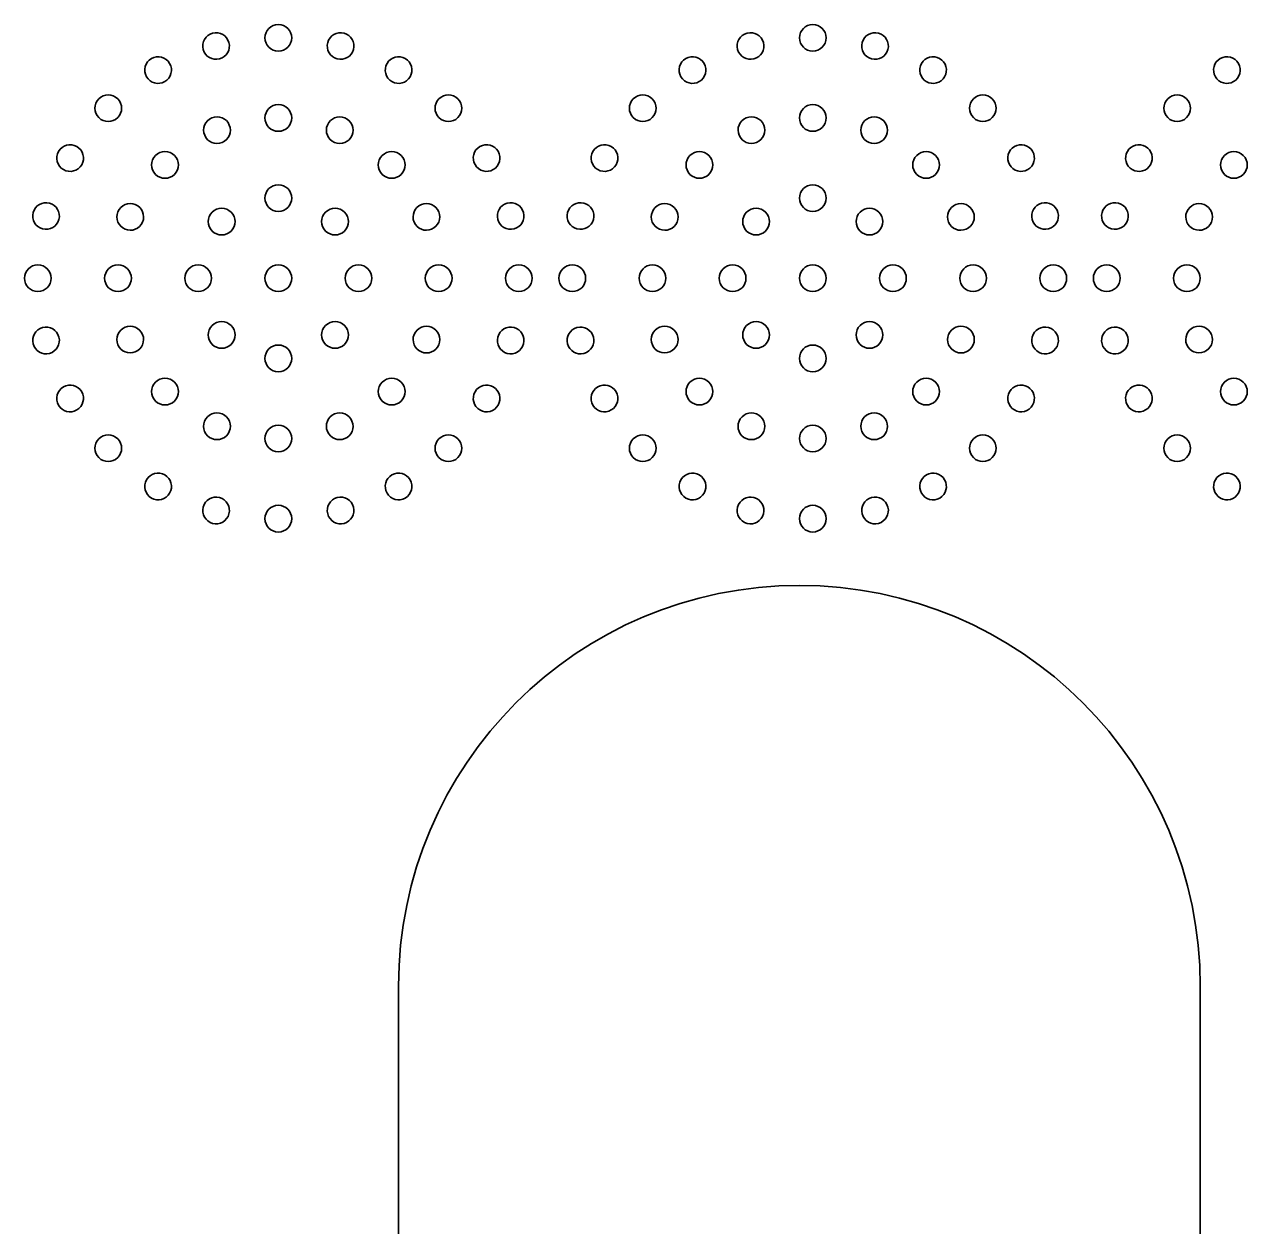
# Model space of a CAD drawing. Header units: inches. Extents: x -0.2 to 78.2, y 0 to 48.
# Drawn here: x 12.12 to 23.58, y 12 to 23.25 of the extents above; entities that cross this region are included whole.
import ezdxf

# ---------------------------------------------------------------- set-up
doc = ezdxf.new("R2010")
doc.units = ezdxf.units.IN
doc.header["$MEASUREMENT"] = 0
doc.layers.add('Layer 1', color=7, linetype='Continuous')

# ---------------------------------------------------------------- blocks, each defined once
blk = doc.blocks.new('block 2')
at = {"layer": 'Layer 1', "color": 250, "lineweight": 35}
for points, knots in [([(14.5, 23.25), (14.569, 23.25), (14.625, 23.194), (14.625, 23.125), (14.625, 23.056), (14.569, 23), (14.5, 23), (14.431, 23), (14.375, 23.056), (14.375, 23.125), (14.375, 23.194), (14.431, 23.25), (14.5, 23.25)], [0, 0, 0, 0, 1, 1, 1, 2, 2, 2, 3, 3, 3, 4, 4, 4, 4]), ([(19.5, 23.25), (19.569, 23.25), (19.625, 23.194), (19.625, 23.125), (19.625, 23.056), (19.569, 23), (19.5, 23), (19.431, 23), (19.375, 23.056), (19.375, 23.125), (19.375, 23.194), (19.431, 23.25), (19.5, 23.25)], [0, 0, 0, 0, 1, 1, 1, 2, 2, 2, 3, 3, 3, 4, 4, 4, 4]), ([(13.885, 23.169), (13.952, 23.187), (14.02, 23.147), (14.038, 23.081), (14.056, 23.014), (14.017, 22.945), (13.95, 22.928), (13.883, 22.91), (13.815, 22.949), (13.797, 23.016), (13.779, 23.083), (13.819, 23.151), (13.885, 23.169)], [0, 0, 0, 0, 1, 1, 1, 2, 2, 2, 3, 3, 3, 4, 4, 4, 4]), ([(15.115, 23.169), (15.181, 23.151), (15.221, 23.083), (15.203, 23.016), (15.185, 22.949), (15.117, 22.91), (15.05, 22.928), (14.983, 22.945), (14.944, 23.014), (14.962, 23.081), (14.979, 23.147), (15.048, 23.187), (15.115, 23.169)], [0, 0, 0, 0, 1, 1, 1, 2, 2, 2, 3, 3, 3, 4, 4, 4, 4]), ([(18.885, 23.169), (18.952, 23.187), (19.02, 23.147), (19.038, 23.081), (19.056, 23.014), (19.017, 22.945), (18.95, 22.928), (18.883, 22.91), (18.815, 22.949), (18.797, 23.016), (18.779, 23.083), (18.819, 23.151), (18.885, 23.169)], [0, 0, 0, 0, 1, 1, 1, 2, 2, 2, 3, 3, 3, 4, 4, 4, 4]), ([(20.115, 23.169), (20.181, 23.151), (20.221, 23.083), (20.203, 23.016), (20.185, 22.949), (20.117, 22.91), (20.05, 22.928), (19.983, 22.945), (19.944, 23.014), (19.962, 23.081), (19.979, 23.147), (20.048, 23.187), (20.115, 23.169)], [0, 0, 0, 0, 1, 1, 1, 2, 2, 2, 3, 3, 3, 4, 4, 4, 4]), ([(13.312, 22.932), (13.372, 22.966), (13.449, 22.946), (13.483, 22.886), (13.518, 22.826), (13.497, 22.75), (13.437, 22.715), (13.378, 22.681), (13.301, 22.701), (13.267, 22.761), (13.232, 22.821), (13.253, 22.897), (13.312, 22.932)], [0, 0, 0, 0, 1, 1, 1, 2, 2, 2, 3, 3, 3, 4, 4, 4, 4]), ([(15.687, 22.932), (15.747, 22.897), (15.768, 22.821), (15.733, 22.761), (15.699, 22.701), (15.622, 22.681), (15.562, 22.715), (15.503, 22.75), (15.482, 22.826), (15.517, 22.886), (15.551, 22.946), (15.628, 22.966), (15.687, 22.932)], [0, 0, 0, 0, 1, 1, 1, 2, 2, 2, 3, 3, 3, 4, 4, 4, 4]), ([(18.312, 22.932), (18.372, 22.966), (18.449, 22.946), (18.483, 22.886), (18.518, 22.826), (18.497, 22.75), (18.437, 22.715), (18.378, 22.681), (18.301, 22.701), (18.267, 22.761), (18.232, 22.821), (18.253, 22.897), (18.312, 22.932)], [0, 0, 0, 0, 1, 1, 1, 2, 2, 2, 3, 3, 3, 4, 4, 4, 4]), ([(20.687, 22.932), (20.747, 22.897), (20.768, 22.821), (20.733, 22.761), (20.699, 22.701), (20.622, 22.681), (20.562, 22.715), (20.503, 22.75), (20.482, 22.826), (20.517, 22.886), (20.551, 22.946), (20.628, 22.966), (20.687, 22.932)], [0, 0, 0, 0, 1, 1, 1, 2, 2, 2, 3, 3, 3, 4, 4, 4, 4]), ([(23.312, 22.932), (23.372, 22.966), (23.449, 22.946), (23.483, 22.886), (23.518, 22.826), (23.497, 22.75), (23.437, 22.715), (23.378, 22.681), (23.301, 22.701), (23.267, 22.761), (23.232, 22.821), (23.253, 22.897), (23.312, 22.932)], [0, 0, 0, 0, 1, 1, 1, 2, 2, 2, 3, 3, 3, 4, 4, 4, 4]), ([(12.821, 22.554), (12.869, 22.603), (12.949, 22.603), (12.997, 22.554), (13.046, 22.506), (13.046, 22.426), (12.997, 22.378), (12.949, 22.329), (12.869, 22.329), (12.821, 22.378), (12.772, 22.426), (12.772, 22.506), (12.821, 22.554)], [0, 0, 0, 0, 1, 1, 1, 2, 2, 2, 3, 3, 3, 4, 4, 4, 4]), ([(16.179, 22.554), (16.228, 22.506), (16.228, 22.426), (16.179, 22.378), (16.131, 22.329), (16.051, 22.329), (16.003, 22.378), (15.954, 22.426), (15.954, 22.506), (16.003, 22.554), (16.051, 22.603), (16.131, 22.603), (16.179, 22.554)], [0, 0, 0, 0, 1, 1, 1, 2, 2, 2, 3, 3, 3, 4, 4, 4, 4]), ([(17.821, 22.554), (17.869, 22.603), (17.949, 22.603), (17.997, 22.554), (18.046, 22.506), (18.046, 22.426), (17.997, 22.378), (17.949, 22.329), (17.869, 22.329), (17.821, 22.378), (17.772, 22.426), (17.772, 22.506), (17.821, 22.554)], [0, 0, 0, 0, 1, 1, 1, 2, 2, 2, 3, 3, 3, 4, 4, 4, 4]), ([(21.179, 22.554), (21.228, 22.506), (21.228, 22.426), (21.179, 22.378), (21.131, 22.329), (21.051, 22.329), (21.003, 22.378), (20.954, 22.426), (20.954, 22.506), (21.003, 22.554), (21.051, 22.603), (21.131, 22.603), (21.179, 22.554)], [0, 0, 0, 0, 1, 1, 1, 2, 2, 2, 3, 3, 3, 4, 4, 4, 4]), ([(22.821, 22.554), (22.869, 22.603), (22.949, 22.603), (22.997, 22.554), (23.046, 22.506), (23.046, 22.426), (22.997, 22.378), (22.949, 22.329), (22.869, 22.329), (22.821, 22.378), (22.772, 22.426), (22.772, 22.506), (22.821, 22.554)], [0, 0, 0, 0, 1, 1, 1, 2, 2, 2, 3, 3, 3, 4, 4, 4, 4]), ([(14.5, 22.5), (14.569, 22.5), (14.625, 22.444), (14.625, 22.375), (14.625, 22.306), (14.569, 22.25), (14.5, 22.25), (14.431, 22.25), (14.375, 22.306), (14.375, 22.375), (14.375, 22.444), (14.431, 22.5), (14.5, 22.5)], [0, 0, 0, 0, 1, 1, 1, 2, 2, 2, 3, 3, 3, 4, 4, 4, 4]), ([(19.5, 22.5), (19.569, 22.5), (19.625, 22.444), (19.625, 22.375), (19.625, 22.306), (19.569, 22.25), (19.5, 22.25), (19.431, 22.25), (19.375, 22.306), (19.375, 22.375), (19.375, 22.444), (19.431, 22.5), (19.5, 22.5)], [0, 0, 0, 0, 1, 1, 1, 2, 2, 2, 3, 3, 3, 4, 4, 4, 4]), ([(13.878, 22.376), (13.942, 22.403), (14.015, 22.372), (14.041, 22.309), (14.068, 22.245), (14.038, 22.172), (13.974, 22.145), (13.91, 22.119), (13.837, 22.149), (13.811, 22.213), (13.784, 22.277), (13.814, 22.35), (13.878, 22.376)], [0, 0, 0, 0, 1, 1, 1, 2, 2, 2, 3, 3, 3, 4, 4, 4, 4]), ([(15.122, 22.376), (15.186, 22.35), (15.216, 22.277), (15.19, 22.213), (15.163, 22.149), (15.09, 22.119), (15.026, 22.145), (14.962, 22.172), (14.932, 22.245), (14.959, 22.309), (14.985, 22.372), (15.058, 22.403), (15.122, 22.376)], [0, 0, 0, 0, 1, 1, 1, 2, 2, 2, 3, 3, 3, 4, 4, 4, 4]), ([(18.878, 22.376), (18.942, 22.403), (19.015, 22.372), (19.041, 22.309), (19.068, 22.245), (19.038, 22.172), (18.974, 22.145), (18.91, 22.119), (18.837, 22.149), (18.811, 22.213), (18.784, 22.277), (18.814, 22.35), (18.878, 22.376)], [0, 0, 0, 0, 1, 1, 1, 2, 2, 2, 3, 3, 3, 4, 4, 4, 4]), ([(20.122, 22.376), (20.186, 22.35), (20.216, 22.277), (20.19, 22.213), (20.163, 22.149), (20.09, 22.119), (20.026, 22.145), (19.962, 22.172), (19.932, 22.245), (19.959, 22.309), (19.985, 22.372), (20.058, 22.403), (20.122, 22.376)], [0, 0, 0, 0, 1, 1, 1, 2, 2, 2, 3, 3, 3, 4, 4, 4, 4]), ([(12.443, 22.062), (12.478, 22.122), (12.554, 22.143), (12.614, 22.108), (12.674, 22.074), (12.694, 21.997), (12.66, 21.937), (12.625, 21.878), (12.549, 21.857), (12.489, 21.892), (12.429, 21.926), (12.409, 22.003), (12.443, 22.062)], [0, 0, 0, 0, 1, 1, 1, 2, 2, 2, 3, 3, 3, 4, 4, 4, 4]), ([(16.557, 22.063), (16.591, 22.003), (16.571, 21.926), (16.511, 21.892), (16.451, 21.857), (16.375, 21.878), (16.34, 21.938), (16.306, 21.997), (16.326, 22.074), (16.386, 22.108), (16.446, 22.143), (16.522, 22.122), (16.557, 22.063)], [0, 0, 0, 0, 1, 1, 1, 2, 2, 2, 3, 3, 3, 4, 4, 4, 4]), ([(17.443, 22.062), (17.478, 22.122), (17.554, 22.143), (17.614, 22.108), (17.674, 22.074), (17.694, 21.997), (17.66, 21.937), (17.625, 21.878), (17.549, 21.857), (17.489, 21.892), (17.429, 21.926), (17.409, 22.003), (17.443, 22.062)], [0, 0, 0, 0, 1, 1, 1, 2, 2, 2, 3, 3, 3, 4, 4, 4, 4]), ([(21.557, 22.063), (21.591, 22.003), (21.571, 21.926), (21.511, 21.892), (21.451, 21.857), (21.375, 21.878), (21.34, 21.938), (21.306, 21.997), (21.326, 22.074), (21.386, 22.108), (21.446, 22.143), (21.522, 22.122), (21.557, 22.063)], [0, 0, 0, 0, 1, 1, 1, 2, 2, 2, 3, 3, 3, 4, 4, 4, 4]), ([(22.443, 22.062), (22.478, 22.122), (22.554, 22.143), (22.614, 22.108), (22.674, 22.074), (22.694, 21.997), (22.66, 21.937), (22.625, 21.878), (22.549, 21.857), (22.489, 21.892), (22.429, 21.926), (22.409, 22.003), (22.443, 22.062)], [0, 0, 0, 0, 1, 1, 1, 2, 2, 2, 3, 3, 3, 4, 4, 4, 4]), ([(13.351, 22.024), (13.4, 22.073), (13.479, 22.073), (13.528, 22.024), (13.577, 21.975), (13.577, 21.896), (13.528, 21.847), (13.479, 21.798), (13.4, 21.798), (13.351, 21.847), (13.302, 21.896), (13.302, 21.975), (13.351, 22.024)], [0, 0, 0, 0, 1, 1, 1, 2, 2, 2, 3, 3, 3, 4, 4, 4, 4]), ([(15.649, 22.024), (15.698, 21.975), (15.698, 21.896), (15.649, 21.847), (15.6, 21.798), (15.521, 21.798), (15.472, 21.847), (15.423, 21.896), (15.423, 21.975), (15.472, 22.024), (15.521, 22.073), (15.6, 22.073), (15.649, 22.024)], [0, 0, 0, 0, 1, 1, 1, 2, 2, 2, 3, 3, 3, 4, 4, 4, 4]), ([(18.351, 22.024), (18.4, 22.073), (18.479, 22.073), (18.528, 22.024), (18.577, 21.975), (18.577, 21.896), (18.528, 21.847), (18.479, 21.798), (18.4, 21.798), (18.351, 21.847), (18.302, 21.896), (18.302, 21.975), (18.351, 22.024)], [0, 0, 0, 0, 1, 1, 1, 2, 2, 2, 3, 3, 3, 4, 4, 4, 4]), ([(20.649, 22.024), (20.698, 21.975), (20.698, 21.896), (20.649, 21.847), (20.6, 21.798), (20.521, 21.798), (20.472, 21.847), (20.423, 21.896), (20.423, 21.975), (20.472, 22.024), (20.521, 22.073), (20.6, 22.073), (20.649, 22.024)], [0, 0, 0, 0, 1, 1, 1, 2, 2, 2, 3, 3, 3, 4, 4, 4, 4]), ([(23.351, 22.024), (23.4, 22.073), (23.479, 22.073), (23.528, 22.024), (23.577, 21.975), (23.577, 21.896), (23.528, 21.847), (23.479, 21.798), (23.4, 21.798), (23.351, 21.847), (23.302, 21.896), (23.302, 21.975), (23.351, 22.024)], [0, 0, 0, 0, 1, 1, 1, 2, 2, 2, 3, 3, 3, 4, 4, 4, 4]), ([(14.5, 21.75), (14.569, 21.75), (14.625, 21.694), (14.625, 21.625), (14.625, 21.556), (14.569, 21.5), (14.5, 21.5), (14.431, 21.5), (14.375, 21.556), (14.375, 21.625), (14.375, 21.694), (14.431, 21.75), (14.5, 21.75)], [0, 0, 0, 0, 1, 1, 1, 2, 2, 2, 3, 3, 3, 4, 4, 4, 4]), ([(19.5, 21.75), (19.569, 21.75), (19.625, 21.694), (19.625, 21.625), (19.625, 21.556), (19.569, 21.5), (19.5, 21.5), (19.431, 21.5), (19.375, 21.556), (19.375, 21.625), (19.375, 21.694), (19.431, 21.75), (19.5, 21.75)], [0, 0, 0, 0, 1, 1, 1, 2, 2, 2, 3, 3, 3, 4, 4, 4, 4]), ([(12.206, 21.49), (12.224, 21.556), (12.292, 21.596), (12.359, 21.578), (12.426, 21.56), (12.465, 21.492), (12.447, 21.425), (12.43, 21.358), (12.361, 21.319), (12.294, 21.337), (12.228, 21.354), (12.188, 21.423), (12.206, 21.49)], [0, 0, 0, 0, 1, 1, 1, 2, 2, 2, 3, 3, 3, 4, 4, 4, 4]), ([(12.999, 21.497), (13.025, 21.561), (13.098, 21.591), (13.162, 21.564), (13.226, 21.538), (13.256, 21.465), (13.23, 21.401), (13.203, 21.337), (13.13, 21.307), (13.066, 21.334), (13.003, 21.36), (12.972, 21.433), (12.999, 21.497)], [0, 0, 0, 0, 1, 1, 1, 2, 2, 2, 3, 3, 3, 4, 4, 4, 4]), ([(13.881, 21.494), (13.93, 21.543), (14.009, 21.543), (14.058, 21.494), (14.107, 21.445), (14.107, 21.366), (14.058, 21.317), (14.009, 21.268), (13.93, 21.268), (13.881, 21.317), (13.832, 21.366), (13.832, 21.445), (13.881, 21.494)], [0, 0, 0, 0, 1, 1, 1, 2, 2, 2, 3, 3, 3, 4, 4, 4, 4]), ([(15.119, 21.494), (15.168, 21.445), (15.168, 21.366), (15.119, 21.317), (15.07, 21.268), (14.991, 21.268), (14.942, 21.317), (14.893, 21.366), (14.893, 21.445), (14.942, 21.494), (14.991, 21.543), (15.07, 21.543), (15.119, 21.494)], [0, 0, 0, 0, 1, 1, 1, 2, 2, 2, 3, 3, 3, 4, 4, 4, 4]), ([(16.001, 21.497), (16.028, 21.433), (15.997, 21.36), (15.934, 21.334), (15.87, 21.307), (15.797, 21.337), (15.77, 21.401), (15.744, 21.465), (15.774, 21.538), (15.838, 21.564), (15.902, 21.591), (15.975, 21.561), (16.001, 21.497)], [0, 0, 0, 0, 1, 1, 1, 2, 2, 2, 3, 3, 3, 4, 4, 4, 4]), ([(16.794, 21.49), (16.812, 21.423), (16.772, 21.354), (16.706, 21.337), (16.639, 21.319), (16.57, 21.358), (16.553, 21.425), (16.535, 21.492), (16.574, 21.56), (16.641, 21.578), (16.708, 21.596), (16.776, 21.556), (16.794, 21.49)], [0, 0, 0, 0, 1, 1, 1, 2, 2, 2, 3, 3, 3, 4, 4, 4, 4]), ([(17.206, 21.49), (17.224, 21.556), (17.292, 21.596), (17.359, 21.578), (17.426, 21.56), (17.465, 21.492), (17.447, 21.425), (17.43, 21.358), (17.361, 21.319), (17.294, 21.337), (17.228, 21.354), (17.188, 21.423), (17.206, 21.49)], [0, 0, 0, 0, 1, 1, 1, 2, 2, 2, 3, 3, 3, 4, 4, 4, 4]), ([(17.999, 21.497), (18.025, 21.561), (18.098, 21.591), (18.162, 21.564), (18.226, 21.538), (18.256, 21.465), (18.23, 21.401), (18.203, 21.337), (18.13, 21.307), (18.066, 21.334), (18.003, 21.36), (17.972, 21.433), (17.999, 21.497)], [0, 0, 0, 0, 1, 1, 1, 2, 2, 2, 3, 3, 3, 4, 4, 4, 4]), ([(18.881, 21.494), (18.93, 21.543), (19.009, 21.543), (19.058, 21.494), (19.107, 21.445), (19.107, 21.366), (19.058, 21.317), (19.009, 21.268), (18.93, 21.268), (18.881, 21.317), (18.832, 21.366), (18.832, 21.445), (18.881, 21.494)], [0, 0, 0, 0, 1, 1, 1, 2, 2, 2, 3, 3, 3, 4, 4, 4, 4]), ([(20.119, 21.494), (20.168, 21.445), (20.168, 21.366), (20.119, 21.317), (20.07, 21.268), (19.991, 21.268), (19.942, 21.317), (19.893, 21.366), (19.893, 21.445), (19.942, 21.494), (19.991, 21.543), (20.07, 21.543), (20.119, 21.494)], [0, 0, 0, 0, 1, 1, 1, 2, 2, 2, 3, 3, 3, 4, 4, 4, 4]), ([(21.001, 21.497), (21.028, 21.433), (20.997, 21.36), (20.934, 21.334), (20.87, 21.307), (20.797, 21.337), (20.77, 21.401), (20.744, 21.465), (20.774, 21.538), (20.838, 21.564), (20.902, 21.591), (20.975, 21.561), (21.001, 21.497)], [0, 0, 0, 0, 1, 1, 1, 2, 2, 2, 3, 3, 3, 4, 4, 4, 4]), ([(21.794, 21.49), (21.812, 21.423), (21.772, 21.354), (21.706, 21.337), (21.639, 21.319), (21.57, 21.358), (21.553, 21.425), (21.535, 21.492), (21.574, 21.56), (21.641, 21.578), (21.708, 21.596), (21.776, 21.556), (21.794, 21.49)], [0, 0, 0, 0, 1, 1, 1, 2, 2, 2, 3, 3, 3, 4, 4, 4, 4]), ([(22.206, 21.49), (22.224, 21.556), (22.292, 21.596), (22.359, 21.578), (22.426, 21.56), (22.465, 21.492), (22.447, 21.425), (22.43, 21.358), (22.361, 21.319), (22.294, 21.337), (22.228, 21.354), (22.188, 21.423), (22.206, 21.49)], [0, 0, 0, 0, 1, 1, 1, 2, 2, 2, 3, 3, 3, 4, 4, 4, 4]), ([(22.999, 21.497), (23.025, 21.561), (23.098, 21.591), (23.162, 21.564), (23.226, 21.538), (23.256, 21.465), (23.23, 21.401), (23.203, 21.337), (23.13, 21.307), (23.066, 21.334), (23.003, 21.36), (22.972, 21.433), (22.999, 21.497)], [0, 0, 0, 0, 1, 1, 1, 2, 2, 2, 3, 3, 3, 4, 4, 4, 4]), ([(12.125, 20.875), (12.125, 20.944), (12.181, 21), (12.25, 21), (12.319, 21), (12.375, 20.944), (12.375, 20.875), (12.375, 20.806), (12.319, 20.75), (12.25, 20.75), (12.181, 20.75), (12.125, 20.806), (12.125, 20.875)], [0, 0, 0, 0, 1, 1, 1, 2, 2, 2, 3, 3, 3, 4, 4, 4, 4]), ([(12.875, 20.875), (12.875, 20.944), (12.931, 21), (13, 21), (13.069, 21), (13.125, 20.944), (13.125, 20.875), (13.125, 20.806), (13.069, 20.75), (13, 20.75), (12.931, 20.75), (12.875, 20.806), (12.875, 20.875)], [0, 0, 0, 0, 1, 1, 1, 2, 2, 2, 3, 3, 3, 4, 4, 4, 4]), ([(13.625, 20.875), (13.625, 20.944), (13.681, 21), (13.75, 21), (13.819, 21), (13.875, 20.944), (13.875, 20.875), (13.875, 20.806), (13.819, 20.75), (13.75, 20.75), (13.681, 20.75), (13.625, 20.806), (13.625, 20.875)], [0, 0, 0, 0, 1, 1, 1, 2, 2, 2, 3, 3, 3, 4, 4, 4, 4]), ([(14.625, 20.875), (14.625, 20.806), (14.569, 20.75), (14.5, 20.75), (14.431, 20.75), (14.375, 20.806), (14.375, 20.875), (14.375, 20.944), (14.431, 21), (14.5, 21), (14.569, 21), (14.625, 20.944), (14.625, 20.875)], [0, 0, 0, 0, 1, 1, 1, 2, 2, 2, 3, 3, 3, 4, 4, 4, 4]), ([(15.375, 20.875), (15.375, 20.806), (15.319, 20.75), (15.25, 20.75), (15.181, 20.75), (15.125, 20.806), (15.125, 20.875), (15.125, 20.944), (15.181, 21), (15.25, 21), (15.319, 21), (15.375, 20.944), (15.375, 20.875)], [0, 0, 0, 0, 1, 1, 1, 2, 2, 2, 3, 3, 3, 4, 4, 4, 4]), ([(16.125, 20.875), (16.125, 20.806), (16.069, 20.75), (16, 20.75), (15.931, 20.75), (15.875, 20.806), (15.875, 20.875), (15.875, 20.944), (15.931, 21), (16, 21), (16.069, 21), (16.125, 20.944), (16.125, 20.875)], [0, 0, 0, 0, 1, 1, 1, 2, 2, 2, 3, 3, 3, 4, 4, 4, 4]), ([(16.125, 20.875), (16.125, 20.806), (16.069, 20.75), (16, 20.75), (15.931, 20.75), (15.875, 20.806), (15.875, 20.875), (15.875, 20.944), (15.931, 21), (16, 21), (16.069, 21), (16.125, 20.944), (16.125, 20.875)], [0, 0, 0, 0, 1, 1, 1, 2, 2, 2, 3, 3, 3, 4, 4, 4, 4]), ([(16.875, 20.875), (16.875, 20.806), (16.819, 20.75), (16.75, 20.75), (16.681, 20.75), (16.625, 20.806), (16.625, 20.875), (16.625, 20.944), (16.681, 21), (16.75, 21), (16.819, 21), (16.875, 20.944), (16.875, 20.875)], [0, 0, 0, 0, 1, 1, 1, 2, 2, 2, 3, 3, 3, 4, 4, 4, 4]), ([(17.125, 20.875), (17.125, 20.944), (17.181, 21), (17.25, 21), (17.319, 21), (17.375, 20.944), (17.375, 20.875), (17.375, 20.806), (17.319, 20.75), (17.25, 20.75), (17.181, 20.75), (17.125, 20.806), (17.125, 20.875)], [0, 0, 0, 0, 1, 1, 1, 2, 2, 2, 3, 3, 3, 4, 4, 4, 4]), ([(17.875, 20.875), (17.875, 20.944), (17.931, 21), (18, 21), (18.069, 21), (18.125, 20.944), (18.125, 20.875), (18.125, 20.806), (18.069, 20.75), (18, 20.75), (17.931, 20.75), (17.875, 20.806), (17.875, 20.875)], [0, 0, 0, 0, 1, 1, 1, 2, 2, 2, 3, 3, 3, 4, 4, 4, 4]), ([(18.625, 20.875), (18.625, 20.944), (18.681, 21), (18.75, 21), (18.819, 21), (18.875, 20.944), (18.875, 20.875), (18.875, 20.806), (18.819, 20.75), (18.75, 20.75), (18.681, 20.75), (18.625, 20.806), (18.625, 20.875)], [0, 0, 0, 0, 1, 1, 1, 2, 2, 2, 3, 3, 3, 4, 4, 4, 4]), ([(19.625, 20.875), (19.625, 20.806), (19.569, 20.75), (19.5, 20.75), (19.431, 20.75), (19.375, 20.806), (19.375, 20.875), (19.375, 20.944), (19.431, 21), (19.5, 21), (19.569, 21), (19.625, 20.944), (19.625, 20.875)], [0, 0, 0, 0, 1, 1, 1, 2, 2, 2, 3, 3, 3, 4, 4, 4, 4]), ([(20.375, 20.875), (20.375, 20.806), (20.319, 20.75), (20.25, 20.75), (20.181, 20.75), (20.125, 20.806), (20.125, 20.875), (20.125, 20.944), (20.181, 21), (20.25, 21), (20.319, 21), (20.375, 20.944), (20.375, 20.875)], [0, 0, 0, 0, 1, 1, 1, 2, 2, 2, 3, 3, 3, 4, 4, 4, 4]), ([(21.125, 20.875), (21.125, 20.806), (21.069, 20.75), (21, 20.75), (20.931, 20.75), (20.875, 20.806), (20.875, 20.875), (20.875, 20.944), (20.931, 21), (21, 21), (21.069, 21), (21.125, 20.944), (21.125, 20.875)], [0, 0, 0, 0, 1, 1, 1, 2, 2, 2, 3, 3, 3, 4, 4, 4, 4]), ([(21.125, 20.875), (21.125, 20.806), (21.069, 20.75), (21, 20.75), (20.931, 20.75), (20.875, 20.806), (20.875, 20.875), (20.875, 20.944), (20.931, 21), (21, 21), (21.069, 21), (21.125, 20.944), (21.125, 20.875)], [0, 0, 0, 0, 1, 1, 1, 2, 2, 2, 3, 3, 3, 4, 4, 4, 4]), ([(21.875, 20.875), (21.875, 20.806), (21.819, 20.75), (21.75, 20.75), (21.681, 20.75), (21.625, 20.806), (21.625, 20.875), (21.625, 20.944), (21.681, 21), (21.75, 21), (21.819, 21), (21.875, 20.944), (21.875, 20.875)], [0, 0, 0, 0, 1, 1, 1, 2, 2, 2, 3, 3, 3, 4, 4, 4, 4]), ([(22.125, 20.875), (22.125, 20.944), (22.181, 21), (22.25, 21), (22.319, 21), (22.375, 20.944), (22.375, 20.875), (22.375, 20.806), (22.319, 20.75), (22.25, 20.75), (22.181, 20.75), (22.125, 20.806), (22.125, 20.875)], [0, 0, 0, 0, 1, 1, 1, 2, 2, 2, 3, 3, 3, 4, 4, 4, 4]), ([(22.875, 20.875), (22.875, 20.944), (22.931, 21), (23, 21), (23.069, 21), (23.125, 20.944), (23.125, 20.875), (23.125, 20.806), (23.069, 20.75), (23, 20.75), (22.931, 20.75), (22.875, 20.806), (22.875, 20.875)], [0, 0, 0, 0, 1, 1, 1, 2, 2, 2, 3, 3, 3, 4, 4, 4, 4]), ([(12.206, 20.26), (12.188, 20.327), (12.228, 20.395), (12.294, 20.413), (12.361, 20.431), (12.43, 20.392), (12.447, 20.325), (12.465, 20.258), (12.426, 20.19), (12.359, 20.172), (12.292, 20.154), (12.224, 20.194), (12.206, 20.26)], [0, 0, 0, 0, 1, 1, 1, 2, 2, 2, 3, 3, 3, 4, 4, 4, 4]), ([(12.999, 20.253), (12.972, 20.317), (13.003, 20.39), (13.066, 20.416), (13.13, 20.443), (13.203, 20.413), (13.23, 20.349), (13.256, 20.285), (13.226, 20.212), (13.162, 20.186), (13.098, 20.159), (13.025, 20.189), (12.999, 20.253)], [0, 0, 0, 0, 1, 1, 1, 2, 2, 2, 3, 3, 3, 4, 4, 4, 4]), ([(13.881, 20.256), (13.832, 20.305), (13.832, 20.384), (13.881, 20.433), (13.93, 20.482), (14.009, 20.482), (14.058, 20.433), (14.107, 20.384), (14.107, 20.305), (14.058, 20.256), (14.009, 20.207), (13.93, 20.207), (13.881, 20.256)], [0, 0, 0, 0, 1, 1, 1, 2, 2, 2, 3, 3, 3, 4, 4, 4, 4]), ([(15.119, 20.256), (15.07, 20.207), (14.991, 20.207), (14.942, 20.256), (14.893, 20.305), (14.893, 20.384), (14.942, 20.433), (14.991, 20.482), (15.07, 20.482), (15.119, 20.433), (15.168, 20.384), (15.168, 20.305), (15.119, 20.256)], [0, 0, 0, 0, 1, 1, 1, 2, 2, 2, 3, 3, 3, 4, 4, 4, 4]), ([(16.001, 20.253), (15.975, 20.189), (15.902, 20.159), (15.838, 20.185), (15.774, 20.212), (15.744, 20.285), (15.77, 20.349), (15.797, 20.413), (15.87, 20.443), (15.934, 20.416), (15.997, 20.39), (16.028, 20.317), (16.001, 20.253)], [0, 0, 0, 0, 1, 1, 1, 2, 2, 2, 3, 3, 3, 4, 4, 4, 4]), ([(16.794, 20.26), (16.776, 20.194), (16.708, 20.154), (16.641, 20.172), (16.574, 20.19), (16.535, 20.258), (16.553, 20.325), (16.57, 20.392), (16.639, 20.431), (16.706, 20.413), (16.772, 20.396), (16.812, 20.327), (16.794, 20.26)], [0, 0, 0, 0, 1, 1, 1, 2, 2, 2, 3, 3, 3, 4, 4, 4, 4]), ([(17.206, 20.26), (17.188, 20.327), (17.228, 20.395), (17.294, 20.413), (17.361, 20.431), (17.43, 20.392), (17.447, 20.325), (17.465, 20.258), (17.426, 20.19), (17.359, 20.172), (17.292, 20.154), (17.224, 20.194), (17.206, 20.26)], [0, 0, 0, 0, 1, 1, 1, 2, 2, 2, 3, 3, 3, 4, 4, 4, 4]), ([(17.999, 20.253), (17.972, 20.317), (18.003, 20.39), (18.066, 20.416), (18.13, 20.443), (18.203, 20.413), (18.23, 20.349), (18.256, 20.285), (18.226, 20.212), (18.162, 20.186), (18.098, 20.159), (18.025, 20.189), (17.999, 20.253)], [0, 0, 0, 0, 1, 1, 1, 2, 2, 2, 3, 3, 3, 4, 4, 4, 4]), ([(18.881, 20.256), (18.832, 20.305), (18.832, 20.384), (18.881, 20.433), (18.93, 20.482), (19.009, 20.482), (19.058, 20.433), (19.107, 20.384), (19.107, 20.305), (19.058, 20.256), (19.009, 20.207), (18.93, 20.207), (18.881, 20.256)], [0, 0, 0, 0, 1, 1, 1, 2, 2, 2, 3, 3, 3, 4, 4, 4, 4]), ([(20.119, 20.256), (20.07, 20.207), (19.991, 20.207), (19.942, 20.256), (19.893, 20.305), (19.893, 20.384), (19.942, 20.433), (19.991, 20.482), (20.07, 20.482), (20.119, 20.433), (20.168, 20.384), (20.168, 20.305), (20.119, 20.256)], [0, 0, 0, 0, 1, 1, 1, 2, 2, 2, 3, 3, 3, 4, 4, 4, 4]), ([(21.001, 20.253), (20.975, 20.189), (20.902, 20.159), (20.838, 20.185), (20.774, 20.212), (20.744, 20.285), (20.77, 20.349), (20.797, 20.413), (20.87, 20.443), (20.934, 20.416), (20.997, 20.39), (21.028, 20.317), (21.001, 20.253)], [0, 0, 0, 0, 1, 1, 1, 2, 2, 2, 3, 3, 3, 4, 4, 4, 4]), ([(21.794, 20.26), (21.776, 20.194), (21.708, 20.154), (21.641, 20.172), (21.574, 20.19), (21.535, 20.258), (21.553, 20.325), (21.57, 20.392), (21.639, 20.431), (21.706, 20.413), (21.772, 20.396), (21.812, 20.327), (21.794, 20.26)], [0, 0, 0, 0, 1, 1, 1, 2, 2, 2, 3, 3, 3, 4, 4, 4, 4]), ([(22.206, 20.26), (22.188, 20.327), (22.228, 20.395), (22.294, 20.413), (22.361, 20.431), (22.43, 20.392), (22.447, 20.325), (22.465, 20.258), (22.426, 20.19), (22.359, 20.172), (22.292, 20.154), (22.224, 20.194), (22.206, 20.26)], [0, 0, 0, 0, 1, 1, 1, 2, 2, 2, 3, 3, 3, 4, 4, 4, 4]), ([(22.999, 20.253), (22.972, 20.317), (23.003, 20.39), (23.066, 20.416), (23.13, 20.443), (23.203, 20.413), (23.23, 20.349), (23.256, 20.285), (23.226, 20.212), (23.162, 20.186), (23.098, 20.159), (23.025, 20.189), (22.999, 20.253)], [0, 0, 0, 0, 1, 1, 1, 2, 2, 2, 3, 3, 3, 4, 4, 4, 4]), ([(14.5, 20), (14.431, 20), (14.375, 20.056), (14.375, 20.125), (14.375, 20.194), (14.431, 20.25), (14.5, 20.25), (14.569, 20.25), (14.625, 20.194), (14.625, 20.125), (14.625, 20.056), (14.569, 20), (14.5, 20)], [0, 0, 0, 0, 1, 1, 1, 2, 2, 2, 3, 3, 3, 4, 4, 4, 4]), ([(19.5, 20), (19.431, 20), (19.375, 20.056), (19.375, 20.125), (19.375, 20.194), (19.431, 20.25), (19.5, 20.25), (19.569, 20.25), (19.625, 20.194), (19.625, 20.125), (19.625, 20.056), (19.569, 20), (19.5, 20)], [0, 0, 0, 0, 1, 1, 1, 2, 2, 2, 3, 3, 3, 4, 4, 4, 4]), ([(13.351, 19.726), (13.302, 19.775), (13.302, 19.854), (13.351, 19.903), (13.4, 19.952), (13.479, 19.952), (13.528, 19.903), (13.577, 19.854), (13.577, 19.775), (13.528, 19.726), (13.479, 19.677), (13.4, 19.677), (13.351, 19.726)], [0, 0, 0, 0, 1, 1, 1, 2, 2, 2, 3, 3, 3, 4, 4, 4, 4]), ([(15.649, 19.726), (15.6, 19.677), (15.521, 19.677), (15.472, 19.726), (15.423, 19.775), (15.423, 19.854), (15.472, 19.903), (15.521, 19.952), (15.6, 19.952), (15.649, 19.903), (15.698, 19.854), (15.698, 19.775), (15.649, 19.726)], [0, 0, 0, 0, 1, 1, 1, 2, 2, 2, 3, 3, 3, 4, 4, 4, 4]), ([(18.351, 19.726), (18.302, 19.775), (18.302, 19.854), (18.351, 19.903), (18.4, 19.952), (18.479, 19.952), (18.528, 19.903), (18.577, 19.854), (18.577, 19.775), (18.528, 19.726), (18.479, 19.677), (18.4, 19.677), (18.351, 19.726)], [0, 0, 0, 0, 1, 1, 1, 2, 2, 2, 3, 3, 3, 4, 4, 4, 4]), ([(20.649, 19.726), (20.6, 19.677), (20.521, 19.677), (20.472, 19.726), (20.423, 19.775), (20.423, 19.854), (20.472, 19.903), (20.521, 19.952), (20.6, 19.952), (20.649, 19.903), (20.698, 19.854), (20.698, 19.775), (20.649, 19.726)], [0, 0, 0, 0, 1, 1, 1, 2, 2, 2, 3, 3, 3, 4, 4, 4, 4]), ([(23.351, 19.726), (23.302, 19.775), (23.302, 19.854), (23.351, 19.903), (23.4, 19.952), (23.479, 19.952), (23.528, 19.903), (23.577, 19.854), (23.577, 19.775), (23.528, 19.726), (23.479, 19.677), (23.4, 19.677), (23.351, 19.726)], [0, 0, 0, 0, 1, 1, 1, 2, 2, 2, 3, 3, 3, 4, 4, 4, 4]), ([(12.443, 19.687), (12.409, 19.747), (12.429, 19.824), (12.489, 19.858), (12.549, 19.893), (12.625, 19.872), (12.66, 19.812), (12.694, 19.753), (12.674, 19.676), (12.614, 19.642), (12.554, 19.607), (12.478, 19.628), (12.443, 19.687)], [0, 0, 0, 0, 1, 1, 1, 2, 2, 2, 3, 3, 3, 4, 4, 4, 4]), ([(16.557, 19.688), (16.522, 19.628), (16.446, 19.607), (16.386, 19.642), (16.326, 19.676), (16.306, 19.753), (16.34, 19.813), (16.375, 19.872), (16.451, 19.893), (16.511, 19.858), (16.571, 19.824), (16.591, 19.747), (16.557, 19.688)], [0, 0, 0, 0, 1, 1, 1, 2, 2, 2, 3, 3, 3, 4, 4, 4, 4]), ([(17.443, 19.687), (17.409, 19.747), (17.429, 19.824), (17.489, 19.858), (17.549, 19.893), (17.625, 19.872), (17.66, 19.812), (17.694, 19.753), (17.674, 19.676), (17.614, 19.642), (17.554, 19.607), (17.478, 19.628), (17.443, 19.687)], [0, 0, 0, 0, 1, 1, 1, 2, 2, 2, 3, 3, 3, 4, 4, 4, 4]), ([(21.557, 19.688), (21.522, 19.628), (21.446, 19.607), (21.386, 19.642), (21.326, 19.676), (21.306, 19.753), (21.34, 19.813), (21.375, 19.872), (21.451, 19.893), (21.511, 19.858), (21.571, 19.824), (21.591, 19.747), (21.557, 19.688)], [0, 0, 0, 0, 1, 1, 1, 2, 2, 2, 3, 3, 3, 4, 4, 4, 4]), ([(22.443, 19.687), (22.409, 19.747), (22.429, 19.824), (22.489, 19.858), (22.549, 19.893), (22.625, 19.872), (22.66, 19.812), (22.694, 19.753), (22.674, 19.676), (22.614, 19.642), (22.554, 19.607), (22.478, 19.628), (22.443, 19.687)], [0, 0, 0, 0, 1, 1, 1, 2, 2, 2, 3, 3, 3, 4, 4, 4, 4]), ([(13.878, 19.374), (13.814, 19.4), (13.784, 19.473), (13.81, 19.537), (13.837, 19.601), (13.91, 19.631), (13.974, 19.605), (14.038, 19.578), (14.068, 19.505), (14.041, 19.441), (14.015, 19.378), (13.942, 19.347), (13.878, 19.374)], [0, 0, 0, 0, 1, 1, 1, 2, 2, 2, 3, 3, 3, 4, 4, 4, 4]), ([(15.122, 19.374), (15.058, 19.347), (14.985, 19.378), (14.959, 19.441), (14.932, 19.505), (14.962, 19.578), (15.026, 19.605), (15.09, 19.631), (15.163, 19.601), (15.189, 19.537), (15.216, 19.473), (15.186, 19.4), (15.122, 19.374)], [0, 0, 0, 0, 1, 1, 1, 2, 2, 2, 3, 3, 3, 4, 4, 4, 4]), ([(18.878, 19.374), (18.814, 19.4), (18.784, 19.473), (18.81, 19.537), (18.837, 19.601), (18.91, 19.631), (18.974, 19.605), (19.038, 19.578), (19.068, 19.505), (19.041, 19.441), (19.015, 19.378), (18.942, 19.347), (18.878, 19.374)], [0, 0, 0, 0, 1, 1, 1, 2, 2, 2, 3, 3, 3, 4, 4, 4, 4]), ([(20.122, 19.374), (20.058, 19.347), (19.985, 19.378), (19.959, 19.441), (19.932, 19.505), (19.962, 19.578), (20.026, 19.605), (20.09, 19.631), (20.163, 19.601), (20.189, 19.537), (20.216, 19.473), (20.186, 19.4), (20.122, 19.374)], [0, 0, 0, 0, 1, 1, 1, 2, 2, 2, 3, 3, 3, 4, 4, 4, 4]), ([(14.5, 19.25), (14.431, 19.25), (14.375, 19.306), (14.375, 19.375), (14.375, 19.444), (14.431, 19.5), (14.5, 19.5), (14.569, 19.5), (14.625, 19.444), (14.625, 19.375), (14.625, 19.306), (14.569, 19.25), (14.5, 19.25)], [0, 0, 0, 0, 1, 1, 1, 2, 2, 2, 3, 3, 3, 4, 4, 4, 4]), ([(19.5, 19.25), (19.431, 19.25), (19.375, 19.306), (19.375, 19.375), (19.375, 19.444), (19.431, 19.5), (19.5, 19.5), (19.569, 19.5), (19.625, 19.444), (19.625, 19.375), (19.625, 19.306), (19.569, 19.25), (19.5, 19.25)], [0, 0, 0, 0, 1, 1, 1, 2, 2, 2, 3, 3, 3, 4, 4, 4, 4]), ([(12.821, 19.196), (12.772, 19.244), (12.772, 19.324), (12.821, 19.372), (12.869, 19.421), (12.949, 19.421), (12.997, 19.372), (13.046, 19.324), (13.046, 19.244), (12.997, 19.196), (12.949, 19.147), (12.869, 19.147), (12.821, 19.196)], [0, 0, 0, 0, 1, 1, 1, 2, 2, 2, 3, 3, 3, 4, 4, 4, 4]), ([(16.179, 19.196), (16.131, 19.147), (16.051, 19.147), (16.003, 19.196), (15.954, 19.244), (15.954, 19.324), (16.003, 19.372), (16.051, 19.421), (16.131, 19.421), (16.179, 19.372), (16.228, 19.324), (16.228, 19.244), (16.179, 19.196)], [0, 0, 0, 0, 1, 1, 1, 2, 2, 2, 3, 3, 3, 4, 4, 4, 4]), ([(17.821, 19.196), (17.772, 19.244), (17.772, 19.324), (17.821, 19.372), (17.869, 19.421), (17.949, 19.421), (17.997, 19.372), (18.046, 19.324), (18.046, 19.244), (17.997, 19.196), (17.949, 19.147), (17.869, 19.147), (17.821, 19.196)], [0, 0, 0, 0, 1, 1, 1, 2, 2, 2, 3, 3, 3, 4, 4, 4, 4]), ([(21.179, 19.196), (21.131, 19.147), (21.051, 19.147), (21.003, 19.196), (20.954, 19.244), (20.954, 19.324), (21.003, 19.372), (21.051, 19.421), (21.131, 19.421), (21.179, 19.372), (21.228, 19.324), (21.228, 19.244), (21.179, 19.196)], [0, 0, 0, 0, 1, 1, 1, 2, 2, 2, 3, 3, 3, 4, 4, 4, 4]), ([(22.821, 19.196), (22.772, 19.244), (22.772, 19.324), (22.821, 19.372), (22.869, 19.421), (22.949, 19.421), (22.997, 19.372), (23.046, 19.324), (23.046, 19.244), (22.997, 19.196), (22.949, 19.147), (22.869, 19.147), (22.821, 19.196)], [0, 0, 0, 0, 1, 1, 1, 2, 2, 2, 3, 3, 3, 4, 4, 4, 4]), ([(13.313, 18.818), (13.253, 18.853), (13.232, 18.929), (13.267, 18.989), (13.301, 19.049), (13.378, 19.069), (13.438, 19.035), (13.497, 19), (13.518, 18.924), (13.483, 18.864), (13.449, 18.804), (13.372, 18.784), (13.313, 18.818)], [0, 0, 0, 0, 1, 1, 1, 2, 2, 2, 3, 3, 3, 4, 4, 4, 4]), ([(15.688, 18.818), (15.628, 18.784), (15.551, 18.804), (15.517, 18.864), (15.482, 18.924), (15.503, 19), (15.563, 19.035), (15.622, 19.069), (15.699, 19.049), (15.733, 18.989), (15.768, 18.929), (15.747, 18.853), (15.688, 18.818)], [0, 0, 0, 0, 1, 1, 1, 2, 2, 2, 3, 3, 3, 4, 4, 4, 4]), ([(18.313, 18.818), (18.253, 18.853), (18.232, 18.929), (18.267, 18.989), (18.301, 19.049), (18.378, 19.069), (18.438, 19.035), (18.497, 19), (18.518, 18.924), (18.483, 18.864), (18.449, 18.804), (18.372, 18.784), (18.313, 18.818)], [0, 0, 0, 0, 1, 1, 1, 2, 2, 2, 3, 3, 3, 4, 4, 4, 4]), ([(20.688, 18.818), (20.628, 18.784), (20.551, 18.804), (20.517, 18.864), (20.482, 18.924), (20.503, 19), (20.563, 19.035), (20.622, 19.069), (20.699, 19.049), (20.733, 18.989), (20.768, 18.929), (20.747, 18.853), (20.688, 18.818)], [0, 0, 0, 0, 1, 1, 1, 2, 2, 2, 3, 3, 3, 4, 4, 4, 4]), ([(23.313, 18.818), (23.253, 18.853), (23.232, 18.929), (23.267, 18.989), (23.301, 19.049), (23.378, 19.069), (23.438, 19.035), (23.497, 19), (23.518, 18.924), (23.483, 18.864), (23.449, 18.804), (23.372, 18.784), (23.313, 18.818)], [0, 0, 0, 0, 1, 1, 1, 2, 2, 2, 3, 3, 3, 4, 4, 4, 4]), ([(13.885, 18.581), (13.819, 18.599), (13.779, 18.667), (13.797, 18.734), (13.815, 18.801), (13.883, 18.84), (13.95, 18.822), (14.017, 18.805), (14.056, 18.736), (14.038, 18.669), (14.021, 18.603), (13.952, 18.563), (13.885, 18.581)], [0, 0, 0, 0, 1, 1, 1, 2, 2, 2, 3, 3, 3, 4, 4, 4, 4]), ([(15.115, 18.581), (15.048, 18.563), (14.979, 18.603), (14.962, 18.669), (14.944, 18.736), (14.983, 18.805), (15.05, 18.822), (15.117, 18.84), (15.185, 18.801), (15.203, 18.734), (15.221, 18.667), (15.181, 18.599), (15.115, 18.581)], [0, 0, 0, 0, 1, 1, 1, 2, 2, 2, 3, 3, 3, 4, 4, 4, 4]), ([(18.885, 18.581), (18.819, 18.599), (18.779, 18.667), (18.797, 18.734), (18.815, 18.801), (18.883, 18.84), (18.95, 18.822), (19.017, 18.805), (19.056, 18.736), (19.038, 18.669), (19.021, 18.603), (18.952, 18.563), (18.885, 18.581)], [0, 0, 0, 0, 1, 1, 1, 2, 2, 2, 3, 3, 3, 4, 4, 4, 4]), ([(20.115, 18.581), (20.048, 18.563), (19.979, 18.603), (19.962, 18.669), (19.944, 18.736), (19.983, 18.805), (20.05, 18.822), (20.117, 18.84), (20.185, 18.801), (20.203, 18.734), (20.221, 18.667), (20.181, 18.599), (20.115, 18.581)], [0, 0, 0, 0, 1, 1, 1, 2, 2, 2, 3, 3, 3, 4, 4, 4, 4]), ([(14.5, 18.5), (14.431, 18.5), (14.375, 18.556), (14.375, 18.625), (14.375, 18.694), (14.431, 18.75), (14.5, 18.75), (14.569, 18.75), (14.625, 18.694), (14.625, 18.625), (14.625, 18.556), (14.569, 18.5), (14.5, 18.5)], [0, 0, 0, 0, 1, 1, 1, 2, 2, 2, 3, 3, 3, 4, 4, 4, 4]), ([(19.5, 18.5), (19.431, 18.5), (19.375, 18.556), (19.375, 18.625), (19.375, 18.694), (19.431, 18.75), (19.5, 18.75), (19.569, 18.75), (19.625, 18.694), (19.625, 18.625), (19.625, 18.556), (19.569, 18.5), (19.5, 18.5)], [0, 0, 0, 0, 1, 1, 1, 2, 2, 2, 3, 3, 3, 4, 4, 4, 4]), ([(23.125, 9.75), (23.125, 7.679), (21.446, 6), (19.375, 6), (19.375, 6), (19.375, 6), (19.375, 6), (17.304, 6), (15.625, 7.679), (15.625, 9.75), (15.625, 9.75), (15.625, 14.25), (15.625, 14.25), (15.625, 16.321), (17.304, 18), (19.375, 18), (19.375, 18), (19.375, 18), (19.375, 18), (21.446, 18), (23.125, 16.321), (23.125, 14.25), (23.125, 14.25), (23.125, 9.75), (23.125, 9.75)], [0, 0, 0, 0, 1, 1, 1, 2, 2, 2, 3, 3, 3, 4, 4, 4, 5, 5, 5, 6, 6, 6, 7, 7, 7, 8, 8, 8, 8])]:
    blk.add_open_spline(points, degree=3, knots=knots, dxfattribs=at)

msp = doc.modelspace()

# ---------------------------------------------------------------- block references
at = {"layer": 'Layer 1'}
msp.add_blockref('block 2', (0, 0), dxfattribs=at)

doc.saveas('drawing.dxf')
